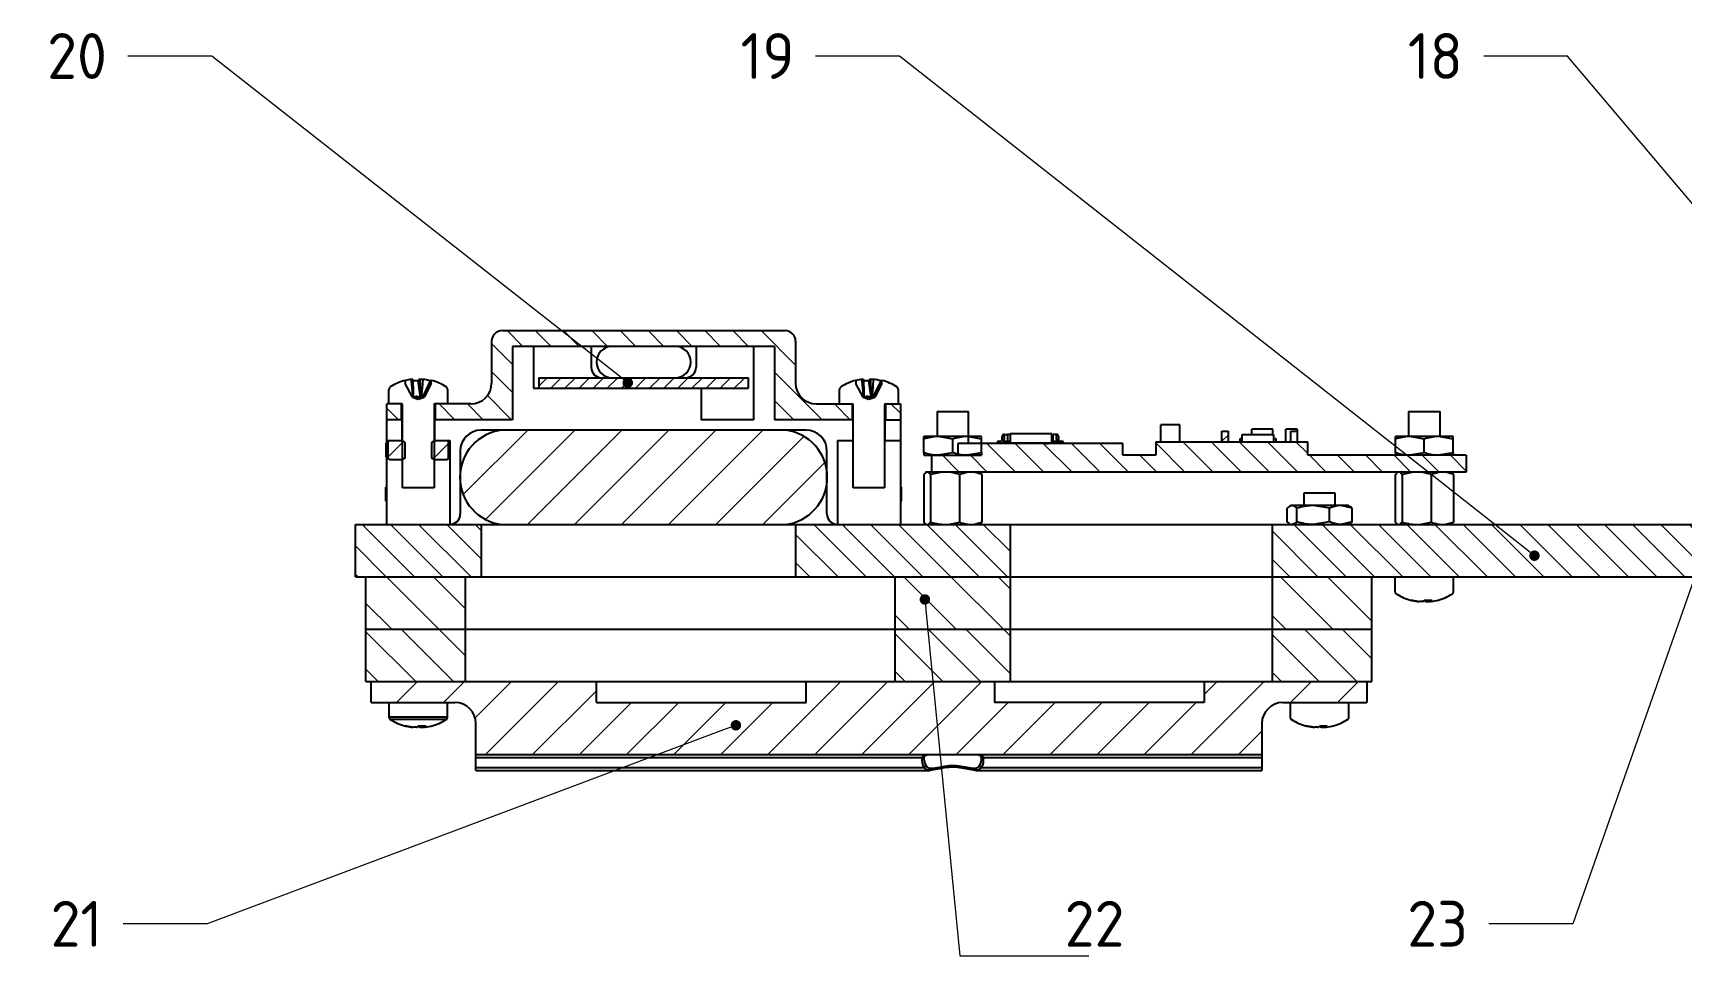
# Model space of a CAD drawing. Header units: millimetres. Extents: x 16604 to 36223, y 4309 to 8014.
# Drawn here: x 19198.6 to 19355.9, y 5139.3 to 5227.9 of the extents above; entities that cross this region are included whole.
import ezdxf
from ezdxf import colors
from ezdxf.entities.mleader import LeaderData, LeaderLine
from ezdxf.math import Vec2, Vec3

# ---------------------------------------------------------------- set-up
doc = ezdxf.new("R2010")
doc.units = ezdxf.units.MM
doc.layers.get('0').update_dxf_attribs({"lineweight": 35})
doc.layers.add('Nét mảnh', color=130, linetype='Continuous', lineweight=13)
doc.styles.get("Standard").update_dxf_attribs({"font": '', "height": 4.375})
doc.styles.get('Standard').set_extended_font_data('TCVN 7284')
pattern_1 = [(45, (19173.8327, 5061.4), (-2.245064, 2.245064), [])]
pattern_2 = [(45, (0.884, -0.884), (-2.24506403, 2.24506403), [])]
pattern_3 = [(135, (0.8839, -0.8839), (-1.34703842, -1.34703842), [])]

# ---------------------------------------------------------------- blocks, each defined once
blk = doc.blocks.new('_Dot')
at = {"color": 0, "linetype": 'ByBlock', "lineweight": -2}
blk.add_line((-0.5, 0), (-1, 0), dxfattribs=at)
at = {"color": 0, "linetype": 'ByBlock', "const_width": 0.5}
blk.add_lwpolyline([(-0.25, 0, 1), (0.25, 0, 1)], format="xyb", close=True, dxfattribs=at)

msp = doc.modelspace()

# ---------------------------------------------------------------- hatches: boundary and pattern name
at = {"linetype": 'Continuous', "lineweight": 18}
h = msp.add_hatch(dxfattribs=at)
h.set_pattern_fill('ANSI31', style=0)
h.set_pattern_definition(pattern_1)
h.paths.add_polyline_path([(19232.53, 5187.25), (19232.66, 5187.18), (19233.91, 5187.18), (19234.16, 5187.35), (19234.16, 5188.78), (19233.91, 5188.95), (19233.91, 5188.98), (19232.66, 5188.98), (19232.53, 5188.9)], flags=0)
h = msp.add_hatch(dxfattribs=at)
h.set_pattern_fill('ANSI31', style=0)
h.set_pattern_definition(pattern_1)
h.paths.add_polyline_path([(19238.16, 5187.18), (19238.29, 5187.25), (19238.29, 5188.9), (19238.16, 5188.98), (19236.91, 5188.98), (19236.91, 5188.95), (19236.66, 5188.78), (19236.66, 5187.35), (19236.91, 5187.18)], flags=0)
h = msp.add_hatch(dxfattribs=at)
h.set_pattern_fill('ANSI31', style=0)
h.set_pattern_definition([(45, (19173.8327, 5059.65), (-2.245064, 2.245064), [])])
h.paths.add_polyline_path([(19312.68, 5188.88), (19312.68, 5189.88), (19312.08, 5189.88), (19312.08, 5188.88)], flags=0)
at = {"layer": 'Nét mảnh'}
h = msp.add_hatch(dxfattribs=at)
h.set_pattern_fill('ANSI31', color=5, scale=0.6, angle=90)
h.set_pattern_definition(pattern_3)
h.paths.add_polyline_path([(19240.41, 5192.48), (19237.01, 5192.48), (19237.01, 5190.98), (19244.41, 5190.98), (19244.41, 5197.98), (19250.98, 5197.98), (19249.07, 5199.48), (19243.41, 5199.48, 0.414214), (19242.41, 5198.48), (19242.41, 5194.48, -0.414214)])
h.paths.add_polyline_path([(19271.41, 5194.48), (19271.41, 5196.5), (19268.11, 5199.48), (19249.07, 5199.48), (19250.98, 5197.98), (19269.41, 5197.98), (19269.41, 5190.98), (19276.81, 5190.98), (19276.81, 5191.63), (19275.87, 5192.48), (19273.41, 5192.48, -0.414214)])
h.paths.add_polyline_path([(19271.41, 5198.48, 0.414214), (19270.41, 5199.48), (19268.11, 5199.48), (19271.41, 5196.5)])
h.paths.add_polyline_path([(19232.41, 5192.48), (19232.41, 5190.98), (19233.81, 5190.98), (19233.81, 5192.48)])
h.paths.add_polyline_path([(19280.01, 5192.48), (19280.01, 5190.98), (19281.41, 5190.98), (19281.41, 5192.48)])
at = {"layer": 'Nét mảnh', "true_color": 0x58ba48}
h = msp.add_hatch(dxfattribs=at)
h.set_pattern_fill('ANSI31', color=85, scale=0.3)
h.set_pattern_definition([(45, (0.8839, -0.8839), (-0.67351921, 0.67351921), [])])
h.paths.add_polyline_path([(19266.91, 5194.98), (19246.91, 5194.98), (19246.91, 5193.98), (19266.91, 5193.98)])
h = msp.add_hatch(dxfattribs=at)
h.set_pattern_fill('ANSI31', color=85)
h.set_pattern_definition(pattern_2)
h.paths.add_polyline_path([(19274.41, 5185.98, 0.350781), (19270.41, 5189.98), (19243.41, 5189.98, 0.350781), (19239.41, 5185.98), (19239.41, 5184.98, 0.350781), (19243.41, 5180.98), (19270.41, 5180.98, 0.350781), (19274.41, 5184.98)])
h = msp.add_hatch(dxfattribs=at)
h.set_pattern_fill('ANSI31', color=85, scale=0.6, angle=90)
h.set_pattern_definition(pattern_3)
edge = h.paths.add_edge_path()
edge.add_line((19329.75, 5187.58), (19320.28, 5187.58))
edge.add_line((19320.28, 5187.58), (19320.28, 5188.88))
edge.add_line((19320.28, 5188.88), (19305.78, 5188.88))
edge.add_line((19305.78, 5188.88), (19305.78, 5187.58))
edge.add_line((19305.78, 5187.58), (19302.63, 5187.58))
edge.add_line((19302.63, 5187.58), (19302.63, 5188.72))
edge.add_line((19302.63, 5188.72), (19301.78, 5188.72))
edge.add_line((19301.78, 5188.72), (19289.16, 5188.72))
edge.add_line((19289.16, 5188.72), (19289.16, 5187.82))
edge.add_spline(control_points=[(19289.16, 5187.82), (19289.16, 5187.78), (19289.16, 5187.64), (19289.16, 5187.6), (19289.16, 5187.58)], knot_values=[0, 0, 0, 0, 0.257551, 1, 1, 1, 1], degree=3, periodic=0)
edge.add_line((19289.16, 5187.58), (19284.41, 5187.58))
edge.add_line((19284.41, 5187.58), (19284.41, 5185.98))
edge.add_line((19284.41, 5185.98), (19301.77, 5185.98))
edge.add_line((19301.77, 5185.98), (19331.78, 5185.98))
edge.add_line((19331.78, 5185.98), (19329.75, 5187.58))
h.paths.add_polyline_path([(19335.41, 5187.58), (19329.75, 5187.58), (19331.78, 5185.98), (19335.41, 5185.98)])
at = {"layer": 'Nét mảnh'}
h = msp.add_hatch(dxfattribs=at)
h.set_pattern_fill('ANSI31', color=6, scale=0.6, angle=90)
h.set_pattern_definition(pattern_3)
h.paths.add_polyline_path([(19241.12, 5180.98), (19229.41, 5180.98), (19229.41, 5176.28)], flags=17)
h.paths.add_polyline_path([(19241.41, 5180.98), (19241.12, 5180.98), (19229.41, 5176.28), (19229.41, 5175.98), (19241.41, 5175.98)])
h.paths.add_polyline_path([(19291.91, 5180.98), (19271.41, 5180.98), (19271.41, 5175.98), (19291.91, 5175.98)])
h.paths.add_polyline_path([(19367.91, 5180.98), (19316.91, 5180.98), (19316.91, 5175.98), (19367.91, 5175.98)])
h.paths.add_polyline_path([(19371.91, 5180.98), (19370.91, 5180.98), (19370.91, 5175.98), (19371.91, 5175.98)])
h.paths.add_polyline_path([(19383.91, 5180.98), (19382.91, 5180.98), (19382.91, 5175.98), (19383.91, 5175.98)])
h.paths.add_polyline_path([(19390.41, 5180.98), (19386.91, 5180.98), (19386.91, 5175.98), (19390.41, 5175.98)])
at = {"layer": 'Nét mảnh', "true_color": 0x58ba48}
h = msp.add_hatch(dxfattribs=at)
h.set_pattern_fill('ANSI31', color=85, angle=90)
h.set_pattern_definition([(135, (0.884, -0.884), (-2.24506403, -2.24506403), [])])
h.paths.add_polyline_path([(19239.91, 5175.98), (19230.41, 5175.98), (19230.41, 5170.98), (19239.91, 5170.98)])
h.paths.add_polyline_path([(19291.91, 5175.98), (19280.91, 5175.98), (19280.91, 5170.98), (19291.91, 5170.98)])
h.paths.add_polyline_path([(19326.41, 5175.98), (19316.91, 5175.98), (19316.91, 5170.98), (19326.41, 5170.98)])
h = msp.add_hatch(dxfattribs=at)
h.set_pattern_fill('ANSI31', color=85, scale=0.8, angle=90)
h.set_pattern_definition([(135, (0.884, -0.884), (-1.79605122, -1.79605122), [])])
h.paths.add_polyline_path([(19239.91, 5170.98), (19230.41, 5170.98), (19230.41, 5165.98), (19239.91, 5165.98)])
h.paths.add_polyline_path([(19284.03, 5170.98), (19280.91, 5170.98), (19280.91, 5165.98), (19284.52, 5165.98)])
h.paths.add_polyline_path([(19291.91, 5170.98), (19284.03, 5170.98), (19284.52, 5165.98), (19291.91, 5165.98)])
h.paths.add_polyline_path([(19326.41, 5170.98), (19316.91, 5170.98), (19316.91, 5165.98), (19326.41, 5165.98)])
at = {"layer": 'Nét mảnh', "true_color": 0xed1f24}
h = msp.add_hatch(dxfattribs=at)
h.set_pattern_fill('ANSI31', color=240)
h.set_pattern_definition(pattern_2)
edge = h.paths.add_edge_path()
edge.add_line((19272.41, 5165.98), (19272.41, 5163.98))
edge.add_line((19272.41, 5163.98), (19252.41, 5163.98))
edge.add_line((19252.41, 5163.98), (19252.41, 5165.98))
edge.add_line((19252.41, 5165.98), (19230.91, 5165.98))
edge.add_line((19230.91, 5165.98), (19230.91, 5163.98))
edge.add_line((19230.91, 5163.98), (19238.91, 5163.98))
edge.add_arc((19238.91, 5161.98), 2, 0, 90, ccw=False)
edge.add_line((19240.91, 5161.98), (19240.91, 5158.98))
edge.add_line((19240.91, 5158.98), (19283.82, 5158.98))
edge.add_spline(control_points=[(19283.82, 5158.98), (19283.84, 5158.98), (19283.87, 5158.98), (19283.9, 5158.98)], knot_values=[0.748607, 0.748607, 0.748607, 0.748607, 0.91107, 0.91107, 0.91107, 0.91107], degree=3, periodic=0)
edge.add_spline(control_points=[(19283.96, 5158.97), (19283.94, 5158.97), (19283.92, 5158.97), (19283.9, 5158.98), (19283.9, 5158.98)], knot_values=[0.91107, 0.91107, 0.91107, 0.91107, 0.99999, 1, 1, 1, 1], degree=3, periodic=0)
edge.add_line((19283.91, 5158.98), (19285.21, 5158.98))
edge.add_line((19285.21, 5158.98), (19284.52, 5165.98))
edge.add_line((19284.52, 5165.98), (19272.41, 5165.98))
h.paths.add_polyline_path([(19290.41, 5163.98), (19290.41, 5165.98), (19284.52, 5165.98), (19285.21, 5158.98), (19315.91, 5158.98), (19315.91, 5161.98, -0.414214), (19317.91, 5163.98), (19325.91, 5163.98), (19325.91, 5165.98), (19310.41, 5165.98), (19310.41, 5163.98)])

# ---------------------------------------------------------------- linework, layer by layer
at = {"color": 7, "linetype": 'Continuous', "lineweight": 25}
for p, q in [((19243.41, 5199.48), (19270.41, 5199.48)), ((19242.41, 5198.48), (19242.41, 5194.48)), ((19244.41, 5197.98), (19244.41, 5190.98)), ((19269.41, 5197.98), (19244.41, 5197.98)), ((19246.41, 5197.98), (19246.41, 5193.98)), ((19251.91, 5197.98), (19251.91, 5195.98)), ((19261.91, 5197.98), (19261.91, 5195.98)), ((19267.41, 5197.98), (19267.41, 5190.98)), ((19269.41, 5197.98), (19269.41, 5190.98)), ((19271.41, 5198.48), (19271.41, 5194.48)), ((19234.17, 5194.72), (19234.17, 5194.43)), ((19234.89, 5194.83), (19234.76, 5194.83)), ((19235.37, 5194.69), (19235.6, 5193.13)), ((19235.84, 5194.83), (19235.59, 5194.83)), ((19236.54, 5194.69), (19235.8, 5193.13)), ((19236.64, 5194.43), (19236.64, 5194.72)), ((19246.91, 5194.98), (19246.91, 5193.98)), ((19246.91, 5194.98), (19266.91, 5194.98)), ((19266.91, 5193.98), (19266.91, 5194.98)), ((19277.17, 5194.72), (19277.17, 5194.43)), ((19277.89, 5194.83), (19277.76, 5194.83)), ((19278.37, 5194.69), (19278.6, 5193.13)), ((19278.84, 5194.83), (19278.59, 5194.83)), ((19279.54, 5194.69), (19278.8, 5193.13)), ((19279.64, 5194.43), (19279.64, 5194.72)), ((19232.61, 5192.48), (19232.61, 5193.87)), ((19234.85, 5193.13), (19234.17, 5194.43)), ((19234.85, 5193.13), (19234.85, 5193.13)), ((19234.85, 5193.13), (19235.41, 5192.95)), ((19235.96, 5193.13), (19234.85, 5193.13)), ((19235.41, 5192.95), (19235.96, 5193.13)), ((19235.96, 5193.13), (19235.97, 5193.13)), ((19236.64, 5194.43), (19235.97, 5193.13)), ((19238.21, 5193.87), (19238.21, 5192.48)), ((19246.41, 5193.98), (19266.91, 5193.98)), ((19262.41, 5193.98), (19262.41, 5190.98)), ((19275.61, 5192.48), (19275.61, 5193.87)), ((19277.85, 5193.13), (19277.17, 5194.43)), ((19277.85, 5193.13), (19277.85, 5193.13)), ((19277.85, 5193.13), (19278.41, 5192.95)), ((19278.96, 5193.13), (19277.85, 5193.13)), ((19278.41, 5192.95), (19278.96, 5193.13)), ((19278.96, 5193.13), (19278.97, 5193.13)), ((19279.64, 5194.43), (19278.97, 5193.13)), ((19281.21, 5193.87), (19281.21, 5192.48)), ((19232.41, 5188.83), (19232.41, 5192.48)), ((19233.81, 5192.48), (19232.41, 5192.48)), ((19233.81, 5190.98), (19233.81, 5192.48)), ((19233.91, 5184.48), (19233.91, 5192.38)), ((19236.91, 5192.38), (19236.91, 5184.48)), ((19237.01, 5192.48), (19237.01, 5190.98)), ((19240.41, 5192.48), (19237.01, 5192.48)), ((19273.41, 5192.48), (19276.81, 5192.48)), ((19276.81, 5192.48), (19276.81, 5190.98)), ((19276.91, 5184.48), (19276.91, 5192.38)), ((19279.91, 5192.38), (19279.91, 5184.48)), ((19280.01, 5190.98), (19280.01, 5192.48)), ((19280.01, 5192.48), (19281.41, 5192.48)), ((19281.41, 5192.48), (19281.41, 5180.98)), ((19284.91, 5191.75), (19284.91, 5189.38)), ((19284.91, 5191.75), (19287.91, 5191.75)), ((19287.91, 5189.38), (19287.91, 5191.75)), ((19329.91, 5191.75), (19329.91, 5189.38)), ((19329.91, 5191.75), (19332.91, 5191.75)), ((19332.91, 5189.38), (19332.91, 5191.75)), ((19233.91, 5190.98), (19232.41, 5190.98)), ((19233.86, 5188.98), (19233.86, 5190.98)), ((19244.41, 5190.98), (19236.91, 5190.98)), ((19236.96, 5190.98), (19236.96, 5188.98)), ((19272.41, 5189.98), (19241.41, 5189.98)), ((19267.41, 5190.98), (19262.41, 5190.98)), ((19276.91, 5190.98), (19269.41, 5190.98)), ((19276.86, 5190.98), (19276.86, 5188.98)), ((19279.91, 5190.98), (19281.41, 5190.98)), ((19279.96, 5188.98), (19279.96, 5190.98)), ((19308.08, 5190.48), (19306.28, 5190.48)), ((19306.28, 5188.88), (19306.28, 5190.48)), ((19308.08, 5188.88), (19308.08, 5190.48)), ((19316.96, 5190.08), (19314.96, 5190.08)), ((19314.96, 5189.58), (19314.96, 5190.08)), ((19316.96, 5189.58), (19316.96, 5190.08)), ((19318.18, 5188.88), (19318.18, 5190.08)), ((19319.28, 5190.08), (19318.18, 5190.08)), ((19319.28, 5190.08), (19319.28, 5188.88)), ((19232.31, 5188.73), (19232.31, 5187.42)), ((19232.41, 5188.98), (19233.91, 5188.98)), ((19232.66, 5188.98), (19232.53, 5188.9)), ((19232.53, 5187.25), (19232.53, 5188.9)), ((19233.91, 5188.95), (19234.16, 5188.78)), ((19234.16, 5187.35), (19234.16, 5188.78)), ((19236.66, 5188.78), (19236.91, 5188.95)), ((19236.66, 5188.78), (19236.66, 5187.35)), ((19236.91, 5188.98), (19238.41, 5188.98)), ((19238.29, 5188.9), (19238.16, 5188.98)), ((19238.29, 5187.25), (19238.29, 5188.9)), ((19238.41, 5188.98), (19238.41, 5180.98)), ((19275.41, 5188.98), (19276.91, 5188.98)), ((19275.41, 5188.98), (19275.41, 5180.98)), ((19279.91, 5188.98), (19281.41, 5188.98)), ((19289.16, 5189.38), (19283.66, 5189.38)), ((19283.66, 5187.82), (19283.66, 5189.13)), ((19286.41, 5189.13), (19285.03, 5189.38)), ((19286.41, 5187.82), (19286.41, 5189.13)), ((19301.78, 5188.72), (19286.88, 5188.72)), ((19286.88, 5188.72), (19286.88, 5187.58)), ((19289.16, 5189.13), (19287.78, 5189.38)), ((19287.91, 5188.72), (19287.91, 5189.31)), ((19289.16, 5187.82), (19289.16, 5189.13)), ((19290.03, 5188.72), (19289.33, 5188.72)), ((19290.83, 5188.92), (19290.83, 5188.72)), ((19290.83, 5188.92), (19290.93, 5188.92)), ((19290.93, 5188.92), (19290.93, 5188.72)), ((19291.13, 5189.12), (19291.13, 5189.38)), ((19291.13, 5189.12), (19291.33, 5189.12)), ((19291.33, 5189.58), (19291.33, 5189.12)), ((19291.33, 5189.58), (19291.63, 5189.58)), ((19291.38, 5188.92), (19291.38, 5188.82)), ((19291.38, 5188.92), (19291.88, 5188.92)), ((19291.88, 5188.82), (19291.38, 5188.82)), ((19291.88, 5189.57), (19291.63, 5189.57)), ((19295.88, 5189.62), (19291.88, 5189.62)), ((19291.88, 5189.62), (19291.88, 5188.74)), ((19295.88, 5188.74), (19291.88, 5188.74)), ((19292.18, 5188.72), (19292.18, 5188.74)), ((19292.23, 5188.72), (19292.23, 5188.74)), ((19292.38, 5188.72), (19292.23, 5188.72)), ((19292.5, 5188.72), (19292.5, 5188.74)), ((19292.55, 5188.72), (19292.55, 5188.74)), ((19292.75, 5188.72), (19292.75, 5188.74)), ((19293, 5188.72), (19293, 5188.74)), ((19293.25, 5188.72), (19293.25, 5188.74)), ((19293.38, 5188.74), (19293.38, 5188.72)), ((19293.5, 5188.72), (19293.5, 5188.74)), ((19293.75, 5188.72), (19293.75, 5188.74)), ((19294, 5188.72), (19294, 5188.74)), ((19294.25, 5188.72), (19294.25, 5188.74)), ((19294.5, 5188.72), (19294.5, 5188.74)), ((19294.75, 5188.72), (19294.75, 5188.74)), ((19295, 5188.72), (19295, 5188.74)), ((19295.2, 5188.72), (19295.2, 5188.74)), ((19295.25, 5188.72), (19295.25, 5188.74)), ((19295.25, 5188.72), (19295.53, 5188.72)), ((19295.53, 5188.72), (19295.53, 5188.74)), ((19295.58, 5188.72), (19295.58, 5188.74)), ((19295.88, 5188.74), (19295.88, 5189.62)), ((19295.88, 5189.57), (19296, 5189.57)), ((19295.88, 5188.92), (19296.38, 5188.92)), ((19296.38, 5188.82), (19295.88, 5188.82)), ((19296.3, 5189.58), (19296, 5189.58)), ((19296.3, 5189.12), (19296.3, 5189.58)), ((19296.3, 5189.12), (19296.5, 5189.12)), ((19296.38, 5188.82), (19296.38, 5188.92)), ((19296.5, 5189.38), (19296.5, 5189.12)), ((19296.7, 5188.72), (19296.7, 5188.92)), ((19296.7, 5188.92), (19296.8, 5188.92)), ((19296.8, 5188.72), (19296.8, 5188.92)), ((19302.63, 5188.72), (19301.78, 5188.72)), ((19302.63, 5187.58), (19302.63, 5188.72)), ((19305.78, 5188.88), (19305.78, 5187.58)), ((19305.78, 5188.88), (19320.28, 5188.88)), ((19312.08, 5189.88), (19312.68, 5189.88)), ((19312.08, 5188.88), (19312.08, 5189.88)), ((19312.68, 5189.88), (19312.68, 5188.88)), ((19313.83, 5188.88), (19313.83, 5189.18)), ((19313.83, 5189.18), (19314.03, 5189.18)), ((19314.03, 5188.88), (19314.03, 5189.58)), ((19314.03, 5189.58), (19317.03, 5189.58)), ((19317.03, 5189.58), (19317.03, 5188.88)), ((19317.03, 5189.18), (19317.23, 5189.18)), ((19317.23, 5189.18), (19317.23, 5188.88)), ((19318.68, 5188.88), (19318.68, 5189.88)), ((19318.68, 5189.88), (19319.28, 5189.88)), ((19320.28, 5187.58), (19320.28, 5188.88)), ((19334.16, 5189.38), (19328.66, 5189.38)), ((19328.66, 5187.82), (19328.66, 5189.13)), ((19331.41, 5189.13), (19330.03, 5189.38)), ((19331.41, 5187.82), (19331.41, 5189.13)), ((19334.16, 5189.13), (19332.78, 5189.38)), ((19334.16, 5187.82), (19334.16, 5189.13)), ((19232.41, 5180.98), (19232.41, 5187.34)), ((19232.66, 5187.18), (19232.53, 5187.25)), ((19232.66, 5187.18), (19233.91, 5187.18)), ((19234.16, 5187.35), (19233.91, 5187.18)), ((19236.91, 5187.18), (19236.66, 5187.35)), ((19236.91, 5187.18), (19238.16, 5187.18)), ((19238.29, 5187.25), (19238.16, 5187.18)), ((19239.41, 5187.98), (19239.41, 5181.98)), ((19274.41, 5181.98), (19274.41, 5187.98)), ((19283.66, 5187.58), (19289.16, 5187.58)), ((19284.41, 5185.98), (19284.41, 5187.58)), ((19286.41, 5187.82), (19285.03, 5187.58)), ((19289.16, 5187.58), (19286.88, 5187.58)), ((19289.16, 5187.82), (19287.78, 5187.58)), ((19305.78, 5187.58), (19302.63, 5187.58)), ((19335.41, 5187.58), (19320.28, 5187.58)), ((19331.41, 5187.82), (19330.03, 5187.58)), ((19334.16, 5187.82), (19332.78, 5187.58)), ((19335.41, 5187.58), (19335.41, 5185.98)), ((19283.64, 5185.75), (19283.64, 5181.2)), ((19283.91, 5185.98), (19283.82, 5185.93)), ((19301.77, 5185.98), (19283.91, 5185.98)), ((19284.3, 5185.75), (19284.3, 5181.2)), ((19287.07, 5185.75), (19287.07, 5181.2)), ((19289, 5185.93), (19288.91, 5185.98)), ((19288.98, 5185.9), (19289.18, 5185.75)), ((19289.18, 5185.75), (19289.18, 5181.2)), ((19335.41, 5185.98), (19301.77, 5185.98)), ((19328.64, 5185.75), (19328.64, 5181.2)), ((19328.91, 5185.98), (19328.82, 5185.93)), ((19329.3, 5185.75), (19329.3, 5181.2)), ((19332.07, 5185.75), (19332.07, 5181.2)), ((19334, 5185.93), (19333.91, 5185.98)), ((19333.98, 5185.9), (19334.18, 5185.75)), ((19334.18, 5185.75), (19334.18, 5181.2)), ((19232.41, 5184.6), (19232.31, 5184.53)), ((19232.31, 5183.22), (19232.31, 5184.53)), ((19236.91, 5184.48), (19233.91, 5184.48)), ((19279.91, 5184.48), (19276.91, 5184.48)), ((19281.51, 5184.53), (19281.41, 5184.62)), ((19281.51, 5183.22), (19281.51, 5184.53)), ((19319.91, 5183.98), (19319.91, 5182.78)), ((19322.91, 5183.98), (19319.91, 5183.98)), ((19322.91, 5182.78), (19322.91, 5183.98)), ((19232.41, 5183.16), (19232.31, 5183.22)), ((19281.51, 5183.22), (19281.41, 5183.14)), ((19318.31, 5181.22), (19318.31, 5182.53)), ((19318.66, 5182.78), (19318.53, 5182.7)), ((19324.16, 5182.78), (19318.66, 5182.78)), ((19319.26, 5181.22), (19319.26, 5182.53)), ((19322.36, 5182.53), (19320.81, 5182.78)), ((19322.36, 5181.22), (19322.36, 5182.53)), ((19324.51, 5182.53), (19323.43, 5182.78)), ((19324.29, 5182.7), (19324.16, 5182.78)), ((19324.51, 5181.22), (19324.51, 5182.53)), ((19229.41, 5175.98), (19229.41, 5180.98)), ((19229.41, 5180.98), (19241.41, 5180.98)), ((19241.12, 5180.98), (19271.41, 5180.98)), ((19241.41, 5180.98), (19241.41, 5175.98)), ((19271.41, 5180.98), (19271.41, 5175.98)), ((19271.41, 5180.98), (19367.91, 5180.98)), ((19283.84, 5181.02), (19283.91, 5180.98)), ((19288.91, 5180.98), (19288.98, 5181.02)), ((19291.91, 5165.98), (19291.91, 5180.98)), ((19316.91, 5165.98), (19316.91, 5180.98)), ((19318.53, 5181.08), (19318.31, 5181.22)), ((19318.53, 5181.05), (19318.66, 5180.98)), ((19322.36, 5181.22), (19320.81, 5180.98)), ((19324.51, 5181.22), (19323.43, 5180.98)), ((19324.16, 5180.98), (19324.29, 5181.05)), ((19328.84, 5181.02), (19328.91, 5180.98)), ((19333.91, 5180.98), (19333.98, 5181.02)), ((19229.41, 5175.98), (19367.91, 5175.98)), ((19230.41, 5165.98), (19230.41, 5175.98)), ((19239.91, 5165.98), (19239.91, 5175.98)), ((19280.91, 5165.98), (19280.91, 5175.98)), ((19326.41, 5165.98), (19326.41, 5175.98)), ((19328.61, 5175.98), (19328.61, 5174.58)), ((19334.21, 5174.58), (19334.21, 5175.98)), ((19330.76, 5173.62), (19330.89, 5173.62)), ((19331.23, 5173.62), (19330.98, 5173.62)), ((19331.59, 5173.62), (19331.6, 5173.76)), ((19331.59, 5173.62), (19331.84, 5173.62)), ((19331.83, 5173.76), (19331.84, 5173.62)), ((19331.93, 5173.76), (19331.93, 5173.62)), ((19332.06, 5173.62), (19331.93, 5173.62)), ((19230.41, 5170.98), (19326.41, 5170.98)), ((19230.41, 5165.98), (19326.41, 5165.98)), ((19230.91, 5163.98), (19230.91, 5165.98)), ((19252.41, 5163.98), (19252.41, 5165.98)), ((19272.41, 5163.98), (19272.41, 5165.98)), ((19290.41, 5165.98), (19290.41, 5163.98)), ((19310.41, 5165.98), (19310.41, 5163.98)), ((19325.91, 5165.98), (19325.91, 5163.98)), ((19230.91, 5163.98), (19238.91, 5163.98)), ((19232.61, 5163.98), (19232.61, 5162.58)), ((19238.21, 5162.58), (19238.21, 5163.98)), ((19252.41, 5163.98), (19272.41, 5163.98)), ((19310.41, 5163.98), (19290.41, 5163.98)), ((19317.91, 5163.98), (19325.91, 5163.98)), ((19318.61, 5163.98), (19318.61, 5162.58)), ((19324.21, 5162.58), (19324.21, 5163.98)), ((19235.59, 5161.62), (19235.6, 5161.76)), ((19235.83, 5161.76), (19235.84, 5161.62)), ((19235.93, 5161.76), (19235.93, 5161.62)), ((19240.91, 5157.51), (19240.91, 5161.98)), ((19315.91, 5161.98), (19315.91, 5157.51)), ((19321.59, 5161.62), (19321.6, 5161.76)), ((19321.83, 5161.76), (19321.84, 5161.62)), ((19321.93, 5161.76), (19321.93, 5161.62)), ((19234.76, 5161.62), (19234.89, 5161.62)), ((19235.23, 5161.62), (19234.98, 5161.62)), ((19235.59, 5161.62), (19235.84, 5161.62)), ((19236.06, 5161.62), (19235.93, 5161.62)), ((19320.76, 5161.62), (19320.89, 5161.62)), ((19321.23, 5161.62), (19320.98, 5161.62)), ((19321.59, 5161.62), (19321.84, 5161.62)), ((19322.06, 5161.62), (19321.93, 5161.62)), ((19315.91, 5158.98), (19240.91, 5158.98)), ((19283.49, 5158.69), (19240.91, 5158.69)), ((19315.91, 5158.69), (19289.33, 5158.69)), ((19240.91, 5157.79), (19283.66, 5157.79)), ((19240.91, 5157.51), (19284.27, 5157.51)), ((19288.57, 5157.51), (19315.91, 5157.51)), ((19289.16, 5157.79), (19315.91, 5157.79))]:
    msp.add_line(p, q, dxfattribs=at)
at = {"color": 8, "linetype": 'Continuous', "lineweight": 25}
for p, q in [((19291.63, 5189.57), (19291.63, 5188.92)), ((19294.45, 5188.74), (19294.45, 5188.72)), ((19296, 5188.92), (19296, 5189.57)), ((19238.41, 5187.98), (19238.29, 5187.98)), ((19238.21, 5162.58), (19232.61, 5162.58)), ((19238.08, 5162.35), (19232.73, 5162.35))]:
    msp.add_line(p, q, dxfattribs=at)
at = {"color": 8, "linetype": 'Continuous', "lineweight": 25, "flags": 128}
for points in [[(19292.95, 5188.74), (19293, 5188.73), (19293, 5188.73)], [(19296.58, 5188.74), (19296.62, 5188.73), (19296.7, 5188.72)]]:
    msp.add_lwpolyline(points, dxfattribs=at)
at = {"color": 7, "linetype": 'Continuous', "lineweight": 25, "flags": 128}
for points in [[(19331.84, 5173.62), (19331.93, 5173.63), (19331.93, 5173.63)], [(19235.84, 5161.62), (19235.93, 5161.63), (19235.93, 5161.63)], [(19321.84, 5161.62), (19321.93, 5161.63), (19321.93, 5161.63)]]:
    msp.add_lwpolyline(points, dxfattribs=at)
at = {"color": 7, "linetype": 'Continuous', "lineweight": 25}
for centre, radius, start, end in [((19243.41, 5198.48), 1, 90, 180), ((19270.41, 5198.48), 1, 0, 90), ((19253.91, 5196.48), 1.5, 90, 270), ((19259.91, 5196.48), 1.5, 270, 90), ((19235.41, 5189.88), 5, 104.2954, 122.336), ((19235.3, 5190.3), 4.56, 96.8175, 104.2997), ((19235.02, 5189.67), 5.03, 85.9612, 91.4506), ((19235.86, 5194.17), 0.714, 111.9412, 133.2387), ((19235.3, 5190.3), 4.56, 74.1098, 83.1804), ((19236.67, 5194.1), 0.596, 92.2041, 101.8178), ((19235.41, 5189.88), 5, 57.664, 75.7046), ((19252.91, 5195.98), 1, 180, 270), ((19260.91, 5195.98), 1, 270, 0), ((19278.41, 5189.88), 5, 104.2954, 122.336), ((19278.3, 5190.3), 4.56, 96.8175, 104.2997), ((19278.02, 5189.67), 5.03, 85.9612, 91.4506), ((19278.86, 5194.17), 0.714, 111.9412, 133.2387), ((19278.3, 5190.3), 4.56, 74.1098, 83.1804), ((19279.67, 5194.1), 0.596, 92.2041, 101.8178), ((19278.41, 5189.88), 5, 57.664, 75.7046), ((19232.88, 5193.87), 0.27, 122.336, 180), ((19237.94, 5193.87), 0.27, 0, 57.664), ((19240.41, 5194.48), 2, 270, 0), ((19273.41, 5194.48), 2, 180, 270), ((19275.88, 5193.87), 0.27, 122.336, 180), ((19280.94, 5193.87), 0.27, 0, 57.664), ((19233.81, 5192.38), 0.1, 0, 90), ((19237.01, 5192.38), 0.1, 90, 180), ((19276.81, 5192.38), 0.1, 0, 90), ((19280.01, 5192.38), 0.1, 90, 180), ((19243.91, 5185.48), 4.53, 96.3402, 263.6598), ((19241.41, 5187.98), 2, 90, 180), ((19269.91, 5185.48), 4.53, 276.3402, 83.6598), ((19272.41, 5187.98), 2, 0, 90), ((19290.83, 5188.72), 0.2, 90, 180), ((19290.93, 5189.12), 0.4, 270, 0), ((19290.93, 5189.12), 0.2, 270, 0), ((19291.33, 5189.38), 0.2, 90, 180), ((19291.38, 5188.72), 0.2, 90, 180), ((19291.38, 5188.72), 0.1, 90, 180), ((19296.3, 5189.38), 0.2, 0, 90), ((19296.38, 5188.72), 0.2, 0, 90), ((19296.38, 5188.72), 0.1, 0, 90), ((19296.7, 5189.12), 0.2, 180, 270), ((19296.8, 5188.72), 0.2, 0, 90), ((19238.41, 5181.98), 1, 270, 0), ((19275.41, 5181.98), 1, 180, 270), ((19328.88, 5174.58), 0.27, 180, 237.664), ((19331.41, 5178.58), 5, 237.664, 255.7046), ((19331.41, 5178.58), 5, 284.2954, 302.336), ((19333.94, 5174.58), 0.27, 302.336, 0), ((19330.16, 5174.25), 0.497, 257.1189, 282.8811), ((19331.3, 5178.15), 4.56, 254.1098, 263.1804), ((19331.52, 5178.15), 4.56, 254.1098, 263.1804), ((19330.96, 5174.28), 0.714, 291.9412, 313.2387), ((19331.84, 5174.25), 0.671, 230.15, 248.482), ((19331.8, 5178.74), 4.99, 265.9401, 274.0599), ((19331.66, 5174.28), 0.714, 291.9412, 313.2387), ((19331.52, 5178.15), 4.56, 276.8196, 285.8902), ((19238.91, 5161.98), 2, 0, 90), ((19317.91, 5161.98), 2, 90, 180), ((19232.88, 5162.58), 0.27, 180, 237.664), ((19235.41, 5166.58), 5, 237.664, 255.7046), ((19234.16, 5162.25), 0.497, 257.1189, 282.8811), ((19235.3, 5166.15), 4.56, 254.1098, 263.1804), ((19235.52, 5166.15), 4.56, 254.1098, 263.1804), ((19234.96, 5162.28), 0.714, 291.9412, 313.2387), ((19235.84, 5162.25), 0.671, 230.15, 248.482), ((19235.8, 5166.74), 4.99, 265.9401, 274.0599), ((19235.66, 5162.28), 0.714, 291.9412, 313.2387), ((19235.52, 5166.15), 4.56, 276.8196, 285.8902), ((19235.41, 5166.58), 5, 284.2954, 302.336), ((19237.94, 5162.58), 0.27, 302.336, 0), ((19318.88, 5162.58), 0.27, 180, 237.664), ((19321.41, 5166.58), 5, 237.664, 255.7046), ((19320.16, 5162.25), 0.497, 257.1189, 282.8811), ((19321.3, 5166.15), 4.56, 254.1098, 263.1804), ((19321.52, 5166.15), 4.56, 254.1098, 263.1804), ((19320.96, 5162.28), 0.714, 291.9412, 313.2387), ((19321.84, 5162.25), 0.671, 230.15, 248.482), ((19321.8, 5166.74), 4.99, 265.9401, 274.0599), ((19321.66, 5162.28), 0.714, 291.9412, 313.2387), ((19321.52, 5166.15), 4.56, 276.8196, 285.8902), ((19321.41, 5166.58), 5, 284.2954, 302.336), ((19323.94, 5162.58), 0.27, 302.336, 0), ((19283.52, 5158.86), 0.171, 261.1003, 0.7114), ((19289.3, 5158.86), 0.171, 179.2886, 278.8997), ((19283.62, 5158.02), 0.231, 279.3452, 345.9241), ((19289.19, 5158.02), 0.231, 194.0759, 260.6548)]:
    msp.add_arc(centre, radius, start, end, dxfattribs=at)
at = {"color": 8, "linetype": 'Continuous', "lineweight": 25}
msp.add_arc((19296.7, 5189.12), 0.4, 180, 210, dxfattribs=at)
at = {"color": 7, "linetype": 'Continuous', "lineweight": 25}
for centre, major_axis, ratio, start_param, end_param in [((19235.34, 5192.21), (-0.477, 0.985), 0.120244, 0.291479, 0.311247), ((19235.39, 5192.21), (-0.187, 0.982), 0.457928, 5.826755, 6.565581), ((19235.47, 5192.21), (0.477, 0.985), 0.120244, 5.991706, 6.710764), ((19278.34, 5192.21), (-0.477, 0.985), 0.120244, 0.291479, 0.311247), ((19278.39, 5192.21), (-0.187, 0.982), 0.457928, 5.826755, 6.565581), ((19278.47, 5192.21), (0.477, 0.985), 0.120244, 5.991706, 6.710764), ((19286.41, 5158.44), (2.95, 0), 0.6, 2.998023, 3.514191), ((19286.41, 5158.61), (2.75, 0), 0.643636, 2.998023, 3.514191), ((19286.41, 5158.61), (2.75, 0), 0.643636, 5.910587, 6.426755), ((19286.41, 5158.44), (2.95, 0), 0.6, 5.910587, 6.426755)]:
    msp.add_ellipse(centre, major_axis=major_axis, ratio=ratio, start_param=start_param, end_param=end_param, dxfattribs=at)
for points, knots in [([(19234.9, 5193.13), (19234.89, 5193.22), (19234.85, 5193.72), (19234.8, 5194.29), (19234.76, 5194.76), (19234.76, 5194.83)], [0, 0, 0, 0, 0.160618, 0.883257, 1, 1, 1, 1]), ([(19234.89, 5194.83), (19234.89, 5194.76), (19234.9, 5194.29), (19234.92, 5193.72), (19234.93, 5193.22), (19234.93, 5193.13)], [0, 0, 0, 0, 0.1167429, 0.8393822, 1, 1, 1, 1]), ([(19235.64, 5193.13), (19235.64, 5193.22), (19235.62, 5193.72), (19235.61, 5194.29), (19235.59, 5194.76), (19235.59, 5194.83)], [0, 0, 0, 0, 0.160618, 0.883257, 1, 1, 1, 1]), ([(19235.84, 5194.83), (19235.83, 5194.76), (19235.79, 5194.29), (19235.75, 5193.72), (19235.7, 5193.22), (19235.69, 5193.13)], [0, 0, 0, 0, 0.116743, 0.839382, 1, 1, 1, 1]), ([(19277.9, 5193.13), (19277.89, 5193.22), (19277.85, 5193.72), (19277.8, 5194.29), (19277.76, 5194.76), (19277.76, 5194.83)], [0, 0, 0, 0, 0.160618, 0.883257, 1, 1, 1, 1]), ([(19277.89, 5194.83), (19277.89, 5194.76), (19277.9, 5194.29), (19277.92, 5193.72), (19277.93, 5193.22), (19277.93, 5193.13)], [0, 0, 0, 0, 0.1167429, 0.8393822, 1, 1, 1, 1]), ([(19278.64, 5193.13), (19278.64, 5193.22), (19278.62, 5193.72), (19278.61, 5194.29), (19278.59, 5194.76), (19278.59, 5194.83)], [0, 0, 0, 0, 0.160618, 0.883257, 1, 1, 1, 1]), ([(19278.84, 5194.83), (19278.83, 5194.76), (19278.79, 5194.29), (19278.75, 5193.72), (19278.7, 5193.22), (19278.69, 5193.13)], [0, 0, 0, 0, 0.116743, 0.839382, 1, 1, 1, 1]), ([(19232.31, 5188.73), (19232.35, 5188.77), (19232.42, 5188.83), (19232.49, 5188.88), (19232.53, 5188.9)], [0, 0, 0, 0, 0.557406, 1, 1, 1, 1]), ([(19285.03, 5189.38), (19285, 5189.38), (19284.54, 5189.37), (19284.08, 5189.25), (19283.66, 5189.13)], [0, 0, 0, 0, 0.0701503, 1, 1, 1, 1]), ([(19283.66, 5189.13), (19283.66, 5189.17), (19283.66, 5189.31), (19283.66, 5189.35), (19283.66, 5189.38)], [0, 0, 0, 0, 0.257551, 1, 1, 1, 1]), ([(19287.78, 5189.38), (19287.75, 5189.38), (19287.29, 5189.37), (19286.83, 5189.25), (19286.41, 5189.13)], [0, 0, 0, 0, 0.07015, 1, 1, 1, 1]), ([(19289.16, 5189.13), (19289.16, 5189.17), (19289.16, 5189.31), (19289.16, 5189.35), (19289.16, 5189.38)], [0, 0, 0, 0, 0.2575513, 1, 1, 1, 1]), ([(19330.03, 5189.38), (19330, 5189.38), (19329.54, 5189.37), (19329.08, 5189.25), (19328.66, 5189.13)], [0, 0, 0, 0, 0.0701503, 1, 1, 1, 1]), ([(19328.66, 5189.13), (19328.66, 5189.17), (19328.66, 5189.31), (19328.66, 5189.35), (19328.66, 5189.38)], [0, 0, 0, 0, 0.257551, 1, 1, 1, 1]), ([(19332.78, 5189.38), (19332.75, 5189.38), (19332.29, 5189.37), (19331.83, 5189.25), (19331.41, 5189.13)], [0, 0, 0, 0, 0.07015, 1, 1, 1, 1]), ([(19334.16, 5189.13), (19334.16, 5189.17), (19334.16, 5189.31), (19334.16, 5189.35), (19334.16, 5189.38)], [0, 0, 0, 0, 0.2575513, 1, 1, 1, 1]), ([(19232.31, 5187.42), (19232.35, 5187.38), (19232.42, 5187.32), (19232.49, 5187.27), (19232.53, 5187.25)], [0, 0, 0, 0, 0.557406, 1, 1, 1, 1]), ([(19285.03, 5187.58), (19285, 5187.58), (19284.75, 5187.58), (19284.29, 5187.63), (19283.87, 5187.76), (19283.66, 5187.82)], [0, 0, 0, 0, 0.070013, 0.530744, 1, 1, 1, 1]), ([(19283.66, 5187.82), (19283.66, 5187.78), (19283.66, 5187.64), (19283.66, 5187.6), (19283.66, 5187.58)], [0, 0, 0, 0, 0.257551, 1, 1, 1, 1]), ([(19287.78, 5187.58), (19287.75, 5187.58), (19287.29, 5187.58), (19286.83, 5187.7), (19286.41, 5187.82)], [0, 0, 0, 0, 0.07015, 1, 1, 1, 1]), ([(19289.16, 5187.82), (19289.16, 5187.78), (19289.16, 5187.64), (19289.16, 5187.6), (19289.16, 5187.58)], [0, 0, 0, 0, 0.257551, 1, 1, 1, 1]), ([(19330.03, 5187.58), (19330, 5187.58), (19329.75, 5187.58), (19329.29, 5187.63), (19328.87, 5187.76), (19328.66, 5187.82)], [0, 0, 0, 0, 0.070013, 0.530744, 1, 1, 1, 1]), ([(19328.66, 5187.82), (19328.66, 5187.78), (19328.66, 5187.64), (19328.66, 5187.6), (19328.66, 5187.58)], [0, 0, 0, 0, 0.257551, 1, 1, 1, 1]), ([(19332.78, 5187.58), (19332.75, 5187.58), (19332.29, 5187.58), (19331.83, 5187.7), (19331.41, 5187.82)], [0, 0, 0, 0, 0.07015, 1, 1, 1, 1]), ([(19334.16, 5187.82), (19334.16, 5187.78), (19334.16, 5187.64), (19334.16, 5187.6), (19334.16, 5187.58)], [0, 0, 0, 0, 0.257551, 1, 1, 1, 1]), ([(19284.3, 5185.75), (19284.24, 5185.82), (19284.12, 5185.95), (19283.89, 5186.01), (19283.74, 5185.85), (19283.64, 5185.75)], [0, 0, 0, 0, 0.295653, 0.555283, 1, 1, 1, 1]), ([(19287.07, 5185.75), (19286.8, 5185.82), (19286.3, 5185.95), (19285.35, 5186.01), (19284.71, 5185.85), (19284.3, 5185.75)], [0, 0, 0, 0, 0.295653, 0.555283, 1, 1, 1, 1]), ([(19289.18, 5185.75), (19288.97, 5185.82), (19288.59, 5185.95), (19287.87, 5186.01), (19287.38, 5185.85), (19287.07, 5185.75)], [0, 0, 0, 0, 0.295653, 0.555283, 1, 1, 1, 1]), ([(19329.3, 5185.75), (19329.24, 5185.82), (19329.12, 5185.95), (19328.89, 5186.01), (19328.74, 5185.85), (19328.64, 5185.75)], [0, 0, 0, 0, 0.295653, 0.555283, 1, 1, 1, 1]), ([(19332.07, 5185.75), (19331.8, 5185.82), (19331.3, 5185.95), (19330.35, 5186.01), (19329.71, 5185.85), (19329.3, 5185.75)], [0, 0, 0, 0, 0.2956528, 0.5552834, 1, 1, 1, 1]), ([(19334.18, 5185.75), (19333.97, 5185.82), (19333.59, 5185.95), (19332.87, 5186.01), (19332.38, 5185.85), (19332.07, 5185.75)], [0, 0, 0, 0, 0.295653, 0.555283, 1, 1, 1, 1]), ([(19318.79, 5182.78), (19318.74, 5182.77), (19318.58, 5182.76), (19318.42, 5182.63), (19318.31, 5182.53)], [0, 0, 0, 0, 0.268634, 1, 1, 1, 1]), ([(19319.26, 5182.53), (19319.22, 5182.57), (19319.07, 5182.71), (19318.9, 5182.75), (19318.79, 5182.78)], [0, 0, 0, 0, 0.257551, 1, 1, 1, 1]), ([(19320.81, 5182.78), (19320.77, 5182.78), (19320.25, 5182.77), (19319.74, 5182.65), (19319.26, 5182.53)], [0, 0, 0, 0, 0.07015, 1, 1, 1, 1]), ([(19323.43, 5182.78), (19323.41, 5182.78), (19323.05, 5182.77), (19322.69, 5182.65), (19322.36, 5182.53)], [0, 0, 0, 0, 0.07015, 1, 1, 1, 1]), ([(19324.51, 5182.53), (19324.47, 5182.57), (19324.4, 5182.64), (19324.32, 5182.66), (19324.29, 5182.7)], [0, 0, 0, 0, 0.546345, 1, 1, 1, 1]), ([(19283.64, 5181.2), (19283.71, 5181.13), (19283.83, 5181), (19284.05, 5180.94), (19284.2, 5181.1), (19284.3, 5181.2)], [0, 0, 0, 0, 0.295653, 0.555283, 1, 1, 1, 1]), ([(19284.3, 5181.2), (19284.57, 5181.13), (19285.07, 5181), (19286.02, 5180.94), (19286.66, 5181.1), (19287.07, 5181.2)], [0, 0, 0, 0, 0.295653, 0.555283, 1, 1, 1, 1]), ([(19287.07, 5181.2), (19287.27, 5181.13), (19287.66, 5181), (19288.37, 5180.94), (19288.87, 5181.1), (19289.18, 5181.2)], [0, 0, 0, 0, 0.295653, 0.555283, 1, 1, 1, 1]), ([(19289.18, 5181.2), (19289.11, 5181.12), (19289.05, 5181.03), (19288.98, 5181.02), (19288.98, 5181.02)], [0, 0, 0, 0, 0.985859, 1, 1, 1, 1]), ([(19319.26, 5181.22), (19319.22, 5181.18), (19319.07, 5181.04), (19318.9, 5181), (19318.79, 5180.98)], [0, 0, 0, 0, 0.257551, 1, 1, 1, 1]), ([(19320.81, 5180.98), (19320.77, 5180.98), (19320.5, 5180.98), (19319.97, 5181.03), (19319.5, 5181.16), (19319.26, 5181.22)], [0, 0, 0, 0, 0.070013, 0.530744, 1, 1, 1, 1]), ([(19323.43, 5180.98), (19323.41, 5180.98), (19323.05, 5180.98), (19322.69, 5181.1), (19322.36, 5181.22)], [0, 0, 0, 0, 0.07015, 1, 1, 1, 1]), ([(19324.51, 5181.22), (19324.47, 5181.18), (19324.4, 5181.11), (19324.32, 5181.09), (19324.29, 5181.08)], [0, 0, 0, 0, 0.5463445, 1, 1, 1, 1]), ([(19328.64, 5181.2), (19328.71, 5181.13), (19328.83, 5181), (19329.05, 5180.94), (19329.2, 5181.1), (19329.3, 5181.2)], [0, 0, 0, 0, 0.295653, 0.555283, 1, 1, 1, 1]), ([(19329.3, 5181.2), (19329.57, 5181.13), (19330.07, 5181), (19331.02, 5180.94), (19331.66, 5181.1), (19332.07, 5181.2)], [0, 0, 0, 0, 0.295653, 0.555283, 1, 1, 1, 1]), ([(19332.07, 5181.2), (19332.27, 5181.13), (19332.66, 5181), (19333.37, 5180.94), (19333.87, 5181.1), (19334.18, 5181.2)], [0, 0, 0, 0, 0.295653, 0.555283, 1, 1, 1, 1]), ([(19334.18, 5181.2), (19334.11, 5181.12), (19334.05, 5181.03), (19333.98, 5181.02), (19333.98, 5181.02)], [0, 0, 0, 0, 0.985859, 1, 1, 1, 1]), ([(19283.49, 5158.69), (19283.53, 5158.78), (19283.6, 5158.95), (19283.8, 5158.97), (19283.9, 5158.98)], [0, 0, 0, 0, 0.50316, 1, 1, 1, 1]), ([(19283.69, 5158.83), (19283.69, 5158.84), (19283.71, 5158.92), (19283.75, 5158.94), (19283.81, 5158.99), (19283.94, 5158.97), (19283.96, 5158.97)], [0, 0, 0, 0, 0.044159, 0.43854, 0.91108, 1, 1, 1, 1]), ([(19288.91, 5158.97), (19288.93, 5158.97), (19289.04, 5158.97), (19289.08, 5158.96), (19289.12, 5158.86), (19289.13, 5158.81)], [0, 0, 0, 0, 0.123035, 0.586127, 1, 1, 1, 1]), ([(19288.92, 5158.98), (19289.02, 5158.97), (19289.22, 5158.95), (19289.29, 5158.77), (19289.33, 5158.69)], [0, 0, 0, 0, 0.51128, 1, 1, 1, 1]), ([(19289.16, 5157.79), (19289.08, 5157.7), (19288.93, 5157.53), (19288.5, 5157.49), (19287.89, 5157.6), (19287.1, 5157.78), (19286.45, 5157.82), (19285.83, 5157.78), (19285.16, 5157.66), (19284.46, 5157.5), (19283.98, 5157.51), (19283.76, 5157.65), (19283.68, 5157.77), (19283.66, 5157.79)], [0, 0, 0, 0, 0.087038, 0.172006, 0.292723, 0.413614, 0.518825, 0.548773, 0.665458, 0.797743, 0.895069, 0.979144, 1, 1, 1, 1]), ([(19283.85, 5157.96), (19283.86, 5157.94), (19283.94, 5157.83), (19284.14, 5157.71), (19284.6, 5157.7), (19285.26, 5157.85), (19286.08, 5157.99), (19286.68, 5157.98), (19287.25, 5157.91), (19287.78, 5157.79), (19288.36, 5157.69), (19288.76, 5157.73), (19288.9, 5157.88), (19288.97, 5157.96)], [0, 0, 0, 0, 0.02005, 0.100928, 0.196051, 0.329112, 0.449426, 0.578294, 0.58959, 0.71341, 0.833767, 0.916357, 1, 1, 1, 1])]:
    msp.add_open_spline(points, degree=3, knots=knots, dxfattribs=at)

# ---------------------------------------------------------------- leaders
at = {"layer": 'Nét mảnh'}
ml = msp.add_multileader_mtext('Standard', dxfattribs=at)
ml.set_content('20', color=256)
ml.set_leader_properties(linetype='ByLayer', lineweight=13)
ml.set_arrow_properties(name='DOT')
ml.build(insert=Vec2(0, 0))
ml.multileader.update_dxf_attribs({"text_left_attachment_type": 5, "arrow_head_size": 1})
ctx = ml.context
ctx.base_point, ctx.char_height, ctx.arrow_head_size, ctx.plane_origin = Vec3(19198.45, 5222.63), 4.375, 1, Vec3(19255.4, 5194.5)
ctx.left_attachment, ctx.text_align_type = 5, 2
notes = []
notes.append((ctx, [(0, (1, 1, 0), (19215.7, 5225.69), (-1, 0), 8, [(0, [(19255.4, 5194.5)], 0, [])])]))
ctx.mtext.insert, ctx.mtext.alignment, ctx.mtext.flow_direction = Vec3(19205.7, 5227.88), 3, 5
ml = msp.add_multileader_mtext('Standard', dxfattribs=at)
ml.set_content('19', color=256)
ml.set_leader_properties(linetype='ByLayer', lineweight=13)
ml.set_arrow_properties(name='DOT')
ml.build(insert=Vec2(0, 0))
ml.multileader.update_dxf_attribs({"text_left_attachment_type": 5, "arrow_head_size": 1})
ctx = ml.context
ctx.base_point, ctx.char_height, ctx.arrow_head_size, ctx.plane_origin = Vec3(19264.94, 5222.63), 4.375, 1, Vec3(19341.92, 5178)
ctx.left_attachment, ctx.text_align_type = 5, 2
notes.append((ctx, [(0, (1, 1, 0), (19281.32, 5225.69), (-1, 0), 8, [(0, [(19341.92, 5178)], 0, [])])]))
ctx.mtext.insert, ctx.mtext.alignment, ctx.mtext.flow_direction = Vec3(19271.32, 5227.88), 3, 5
ml = msp.add_multileader_mtext('Standard', dxfattribs=at)
ml.set_content('18', color=256)
ml.set_leader_properties(linetype='ByLayer', lineweight=13)
ml.set_arrow_properties(name='DOT')
ml.build(insert=Vec2(0, 0))
ml.multileader.update_dxf_attribs({"text_left_attachment_type": 5, "arrow_head_size": 1})
ctx = ml.context
ctx.base_point, ctx.char_height, ctx.arrow_head_size, ctx.plane_origin = Vec3(19328.7, 5222.63), 4.375, 1, Vec3(19373.37, 5192.19)
ctx.left_attachment, ctx.text_align_type = 5, 2
notes.append((ctx, [(0, (1, 1, 0), (19345.08, 5225.69), (-1, 0), 8, [(0, [(19373.37, 5192.19)], 0, [])])]))
ctx.mtext.insert, ctx.mtext.alignment, ctx.mtext.flow_direction = Vec3(19335.08, 5227.88), 3, 5
ml = msp.add_multileader_mtext('Standard', dxfattribs=at)
ml.set_content('23', color=256)
ml.set_leader_properties(linetype='ByLayer', lineweight=13)
ml.set_arrow_properties(name='DOT')
ml.build(insert=Vec2(0, 0))
ml.multileader.update_dxf_attribs({"text_left_attachment_type": 5, "arrow_head_size": 1})
ctx = ml.context
ctx.base_point, ctx.char_height, ctx.arrow_head_size, ctx.plane_origin = Vec3(19328.32, 5139.8), 4.375, 1, Vec3(19366.37, 5167.9)
ctx.left_attachment, ctx.text_align_type = 5, 2
notes.append((ctx, [(0, (1, 1, 0), (19345.57, 5142.86), (-1, 0), 8, [(0, [(19363.9, 5195.02)], 0, [])])]))
ctx.mtext.insert, ctx.mtext.alignment, ctx.mtext.flow_direction = Vec3(19335.57, 5145.05), 3, 5
ml = msp.add_multileader_mtext('Standard', dxfattribs=at)
ml.set_content('22', color=256)
ml.set_leader_properties(linetype='ByLayer', lineweight=13)
ml.set_arrow_properties(name='DOT')
ml.build(insert=Vec2(0, 0))
ml.multileader.update_dxf_attribs({"text_left_attachment_type": 5, "arrow_head_size": 1})
ctx = ml.context
ctx.base_point, ctx.char_height, ctx.arrow_head_size, ctx.plane_origin = Vec3(19295.09, 5139.8), 4.375, 1, Vec3(19283.75, 5173.82)
ctx.left_attachment = 5
notes.append((ctx, [(0, (1, 1, 0), (19287.09, 5139.8), (1, 0), 8, [(0, [(19283.75, 5173.82)], 0, [])])]))
ctx.mtext.insert, ctx.mtext.width, ctx.mtext.flow_direction = Vec3(19297.09, 5145.05), 2.2945, 5
ml = msp.add_multileader_mtext('Standard', dxfattribs=at)
ml.set_content('21', color=256)
ml.set_leader_properties(linetype='ByLayer', lineweight=13)
ml.set_arrow_properties(name='DOT')
ml.build(insert=Vec2(0, 0))
ml.multileader.update_dxf_attribs({"text_left_attachment_type": 5, "arrow_head_size": 1})
ctx = ml.context
ctx.base_point, ctx.char_height, ctx.arrow_head_size, ctx.plane_origin = Vec3(19198.89, 5139.8), 4.375, 1, Vec3(19265.72, 5161.81)
ctx.left_attachment, ctx.text_align_type = 5, 2
notes.append((ctx, [(0, (1, 1, 0), (19215.26, 5142.86), (-1, 0), 8, [(0, [(19265.72, 5161.81)], 0, [])])]))
ctx.mtext.insert, ctx.mtext.alignment, ctx.mtext.flow_direction = Vec3(19205.26, 5145.05), 3, 5
for ctx, leaders in notes:
    for number, flags, end, landing, length, lines in leaders:
        leader = LeaderData()
        leader.index, (leader.has_last_leader_line, leader.has_dogleg_vector, leader.attachment_direction) = number, flags
        leader.last_leader_point, leader.dogleg_vector, leader.dogleg_length = Vec3(end), Vec3(landing), length
        for number, points, colour, breaks in lines:
            line = LeaderLine()
            line.index, line.vertices, line.color, line.breaks = number, Vec3.list(points), colors.encode_raw_color(colour), breaks
            leader.lines.append(line)
        ctx.leaders.append(leader)

doc.saveas('drawing.dxf')
